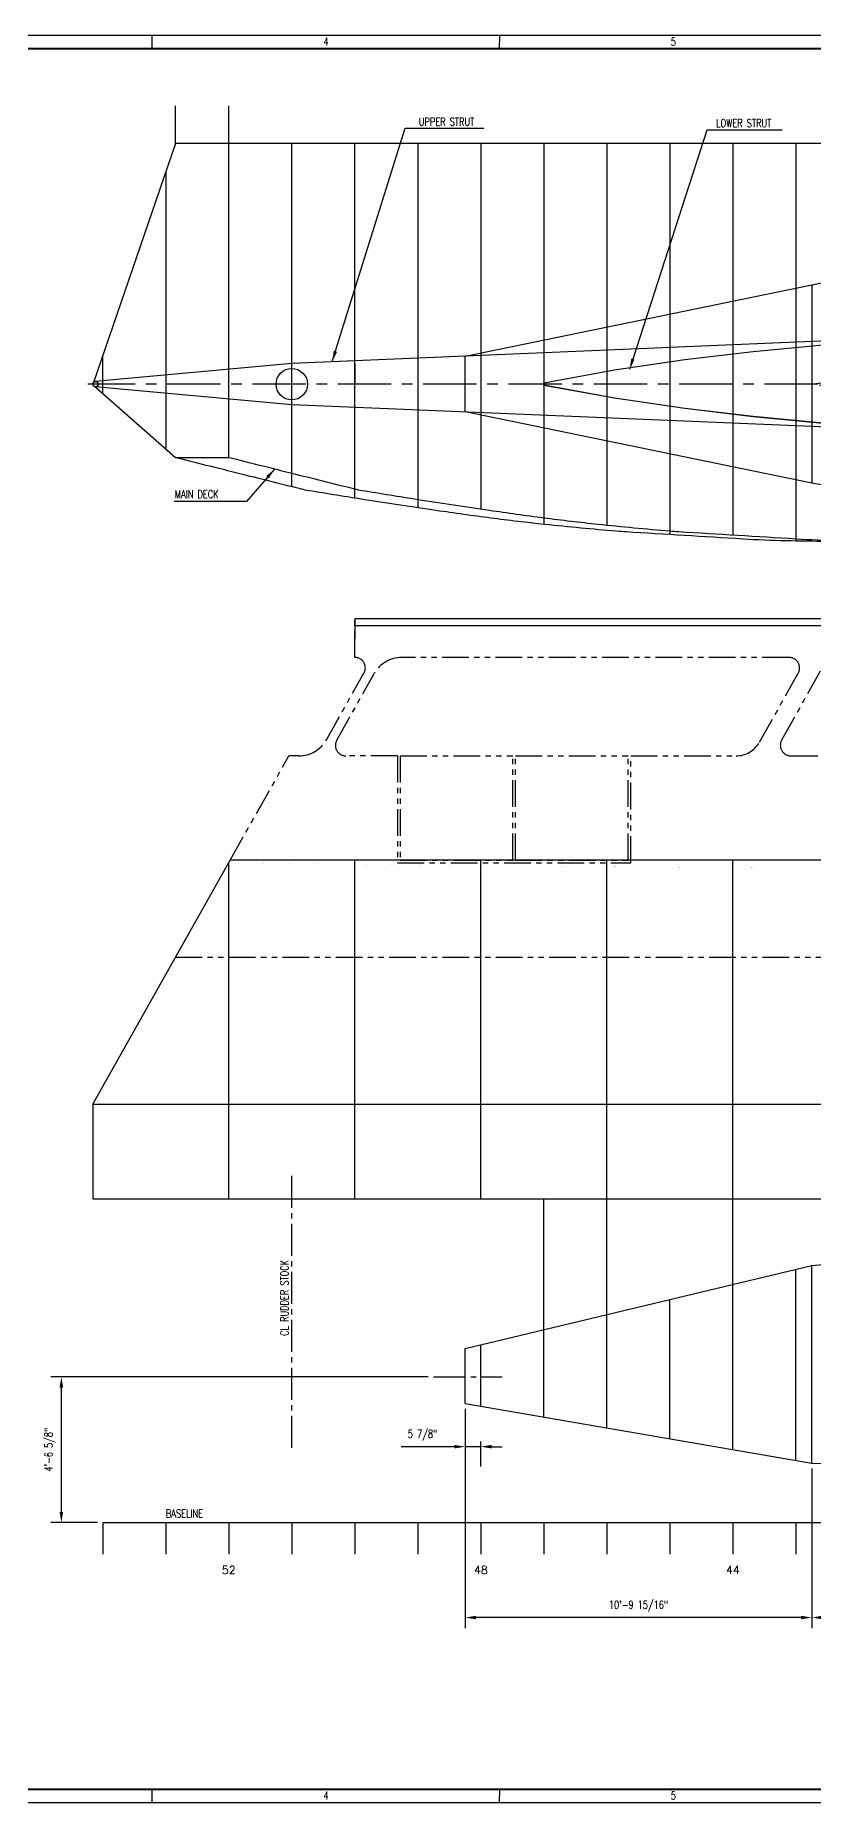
# Model space of a CAD drawing. Extents: x 6 to 1059, y 21 to 684.
# Drawn here: x 358 to 650, y 21 to 684 of the extents above; entities that cross this region are included whole.
import ezdxf
from ezdxf.enums import TextEntityAlignment as Align

# ---------------------------------------------------------------- set-up
doc = ezdxf.new("R2010")
doc.units = 0
doc.header["$LTSCALE"] = 16
doc.header["$MEASUREMENT"] = 0
for name, pattern in [('CENTER', [2, 1.25, -0.25, 0.25, -0.25]), ('CENTER2', [1.125, 0.75, -0.125, 0.125, -0.125]), ('PHANTOM', [2.5, 1.25, -0.25, 0.25, -0.25, 0.25, -0.25]), ('PHANTOM2', [1.25, 0.625, -0.125, 0.125, -0.125, 0.125, -0.125])]:
    doc.linetypes.add(name, pattern=pattern)
doc.layers.get('0').update_dxf_attribs({"linetype": 'CONTINUOUS'})
doc.layers.get('DEFPOINTS').update_dxf_attribs({"linetype": 'CONTINUOUS'})
for name, color, linetype in [('CENTER', 1, 'CENTER'), ('CENTER2', 1, 'CENTER2'), ('CHINE', 1, 'PHANTOM2'), ('DIM', 1, 'CONTINUOUS'), ('KNUCLE', 7, 'CONTINUOUS'), ('LAYOUT', 1, 'CONTINUOUS'), ('MN_DK', 7, 'CONTINUOUS'), ('PHANTOM2', 1, 'PHANTOM2'), ('RUDR_TUBE', 7, 'CONTINUOUS'), ('STA_28', 1, 'CONTINUOUS'), ('STA_30', 1, 'CONTINUOUS'), ('STA_32', 1, 'CONTINUOUS'), ('STA_34', 1, 'CONTINUOUS'), ('STA_36', 1, 'CONTINUOUS'), ('STA_37', 1, 'CONTINUOUS'), ('STA_38', 1, 'CONTINUOUS'), ('STA_39', 1, 'CONTINUOUS'), ('STA_40', 1, 'CONTINUOUS'), ('STA_41', 1, 'CONTINUOUS'), ('STA_42', 1, 'CONTINUOUS'), ('STA_43', 1, 'CONTINUOUS'), ('STA_44', 1, 'CONTINUOUS'), ('STA_45', 1, 'CONTINUOUS'), ('STA_46', 1, 'CONTINUOUS'), ('STA_47', 1, 'CONTINUOUS'), ('STA_48', 1, 'CONTINUOUS'), ('STA_49', 1, 'CONTINUOUS'), ('STA_50', 1, 'CONTINUOUS'), ('STA_51', 1, 'CONTINUOUS'), ('STA_52', 1, 'CONTINUOUS'), ('STA_53', 1, 'CONTINUOUS'), ('STA_54', 1, 'CONTINUOUS'), ('TEXT', 4, 'CONTINUOUS'), ('TITLEBLOCK', 3, 'CONTINUOUS'), ('TITLEBLOCK_ATTRIBUTES', 4, 'CONTINUOUS'), ('TRANSM', 4, 'CONTINUOUS'), ('WET_DK', 7, 'CONTINUOUS')]:
    doc.layers.add(name, color=color, linetype=linetype)
doc.styles.add('ROMANS', font='romans')
doc.styles.add('ROMANT', font='ROMANT.SHX', dxfattribs={"width": 0.75, "height": 0.15625})
doc.styles.get("Standard").update_dxf_attribs({"font": 'ROMANS.SHX', "width": 0.75})
doc.styles.add('TB_TXT', font='ROMANS.SHX', dxfattribs={"width": 0.75})
doc.dimstyles.new('ACMA_DIM', dxfattribs={"dimscale": 32, "dimtxt": 0.0938, "dimasz": 0.125, "dimexe": 0.125, "dimexo": 0.0625, "dimgap": 0.0625, "dimtad": 1, "dimdec": 4, "dimzin": 3, "dimdsep": 46, "dimlunit": 4, "dimtxsty": 'Standard', "dimcen": 0, "dimclrd": 1, "dimclre": 1, "dimclrt": 4, "dimadec": 0, "dimazin": 0, "dimtfac": 1, "dimtdec": 6, "dimtmove": 0, "dimatfit": 3, "dimfxl": 1, "dimfrac": 2, "dimtzin": 0, "dimarcsym": 0})
doc.dimstyles.new('ACMA_DIM_1', dxfattribs={"dimscale": 32, "dimtxt": 0.0938, "dimasz": 0.125, "dimexe": 0.125, "dimexo": 0.0625, "dimgap": 0.0625, "dimtad": 1, "dimdec": 4, "dimzin": 3, "dimdsep": 46, "dimlunit": 4, "dimtxsty": 'Standard', "dimcen": 0, "dimse1": 1, "dimclrd": 256, "dimclre": 256, "dimclrt": 4, "dimadec": 0, "dimazin": 0, "dimtfac": 1, "dimtdec": 6, "dimtmove": 0, "dimatfit": 3, "dimfxl": 1, "dimfrac": 2, "dimtzin": 0, "dimarcsym": 0})
doc.dimstyles.new('BOTH', dxfattribs={"dimscale": 32, "dimtxt": 0.09375, "dimasz": 0.125, "dimexe": 0.125, "dimexo": 0.0625, "dimgap": 0.0625, "dimtad": 1, "dimdec": 4, "dimzin": 3, "dimdsep": 46, "dimlunit": 4, "dimtxsty": 'Standard', "dimcen": 0, "dimclrd": 256, "dimclre": 256, "dimclrt": 4, "dimadec": 0, "dimazin": 0, "dimtfac": 1, "dimtdec": 4, "dimtmove": 0, "dimatfit": 3, "dimfxl": 1, "dimfrac": 2, "dimtolj": 1, "dimtzin": 0, "dimarcsym": 0})
doc.dimstyles.new('INCHES', dxfattribs={"dimscale": 32, "dimtxt": 0.0938, "dimasz": 0.125, "dimexe": 0.0625, "dimexo": 0.0625, "dimgap": 0.0625, "dimtad": 1, "dimdec": 4, "dimzin": 3, "dimdsep": 46, "dimlunit": 5, "dimtxsty": 'Standard', "dimcen": 0, "dimse1": 1, "dimse2": 1, "dimclrd": 256, "dimclre": 256, "dimclrt": 4, "dimadec": 0, "dimazin": 0, "dimtfac": 1, "dimtdec": 6, "dimtmove": 0, "dimatfit": 3, "dimfxl": 1, "dimfrac": 2, "dimtzin": 0, "dimarcsym": 0})

# ---------------------------------------------------------------- blocks, each defined once
blk = doc.blocks.new('AFT_LPLN')
for p, q in [((-206.69, 66.28), (-348.43, 37.07)), ((5.91, 66.28), (-206.69, 66.28)), ((-206.63, 66.28), (-206.63, -62.37)), ((-348.43, 37.07), (-478.32, 10.31)), ((-348.39, 37.08), (-348.39, -37.08)), ((-262.86, 19.5), (-543.31, 7.8)), ((-185.98, 19.5), (-262.86, 19.5)), ((-185.98, 19.5), (-262.86, 19.5)), ((-20.62, 12), (-185.98, 19.5)), ((-543.31, 7.8), (-616.97, 0.98)), ((-543.31, 7.8), (-616.97, 0.98)), ((-478.32, -10.31), (-478.32, 10.31)), ((5.91, 12), (-20.62, 12)), ((5.91, 12), (-20.62, 12)), ((-448.82, -0.5), (-448.82, 0.5)), ((-448.82, -0.38), (-448.82, 0.38)), ((-543.31, -7.8), (-616.97, -0.98)), ((-543.31, -7.8), (-616.97, -0.98)), ((-262.86, -19.5), (-543.31, -7.8)), ((-348.43, -37.07), (-478.32, -10.31)), ((-20.62, -12), (-185.98, -19.5)), ((5.91, -12), (-20.62, -12)), ((5.91, -12), (-20.62, -12)), ((-185.98, -19.5), (-262.86, -19.5)), ((-206.69, -62.37), (-348.43, -37.07)), ((5.91, -62.37), (-206.69, -62.37))]:
    blk.add_line(p, q)
at = {"color": 1, "linetype": 'PHANTOM'}
for p, q in [((-348.43, 0), (-206.69, 21)), ((-206.69, -17.09), (-348.43, 0))]:
    blk.add_line(p, q, dxfattribs=at)
for points in [[(-259.84, 19.5), (-278.62, 18.7), (-299.34, 17.69), (-321.71, 16.35), (-345.47, 14.55), (-370.34, 12.17), (-396.04, 9.1), (-422.29, 5.21), (-448.82, 0.38)], [(-259.84, -19.5), (-278.62, -18.7), (-299.34, -17.69), (-321.71, -16.35), (-345.47, -14.55), (-370.34, -12.17), (-396.04, -9.1), (-422.29, -5.21), (-448.82, -0.38)], [(-259.84, -19.5), (-278.62, -18.7), (-299.34, -17.69), (-321.71, -16.36), (-345.47, -14.57), (-370.34, -12.2), (-396.04, -9.15), (-422.29, -5.29), (-448.82, -0.5)]]:
    blk.add_lwpolyline(points)
blk.add_circle((-616.88, 0), 0.984)
blk.add_circle((-616.88, 0), 0.984)
at = {"layer": 'CENTER'}
for p, q in [((5.91, 21), (-206.69, 21)), ((5.91, 0), (-619.77, 0)), ((5.91, -17.09), (-206.69, -17.09))]:
    blk.add_line(p, q, dxfattribs=at)
at = {"layer": 'KNUCLE'}
blk.add_line((5.91, 90.16), (-586.86, 90.16), dxfattribs=at)
at = {"layer": 'LAYOUT'}
for p, q in [((-401.57, 13.5), (-401.57, -13.5)), ((-330.71, 15.75), (-330.71, 0))]:
    blk.add_line(p, q, dxfattribs=at)
at = {"layer": 'MN_DK', "flags": 128}
blk.add_lwpolyline([(-338.17, -58.73, -0.009984), (-354.33, -58.07, -0.000414), (-398.1, -55.37, -0.005198), (-401.57, -55.12, -0.005145), (-428.59, -52.58, -0.006854), (-448.82, -50.2, -0.003402), (-469.25, -47.36, -0.002588), (-496.06, -43.31, -0.002519), (-517.04, -39.92, -0.019828), (-519.69, -39.37, -0.000087), (-520.12, -39.26, -0.000002), (-543.31, -33.46, -0.00002), (-551.59, -31.39, -0.000011), (-566.93, -27.56)], format="xyb", dxfattribs=at)
at = {"layer": 'PHANTOM2'}
blk.add_line((-327.02, -59.06), (5.91, -59.06), dxfattribs=at)
at = {"layer": 'RUDR_TUBE'}
blk.add_circle((-543.31, 0), 5.91, dxfattribs=at)
at = {"layer": 'STA_28'}
blk.add_line((0, -62.37), (0, 90.16), dxfattribs=at)
at = {"layer": 'STA_30'}
blk.add_line((-47.24, -62.37), (-47.24, 90.16), dxfattribs=at)
at = {"layer": 'STA_32'}
blk.add_line((-94.49, -62.37), (-94.49, 90.16), dxfattribs=at)
at = {"layer": 'STA_34'}
blk.add_line((-141.73, -62.37), (-141.73, 90.16), dxfattribs=at)
at = {"layer": 'STA_36'}
blk.add_line((-188.98, -62.37), (-188.98, 90.16), dxfattribs=at)
at = {"layer": 'STA_37'}
blk.add_line((-212.6, 90.16), (-212.6, -59.06), dxfattribs=at)
at = {"layer": 'STA_38'}
blk.add_line((-236.22, -60.19), (-236.22, 90.16), dxfattribs=at)
at = {"layer": 'STA_39'}
blk.add_line((-259.84, 90.16), (-259.84, -59.06), dxfattribs=at)
at = {"layer": 'STA_40'}
blk.add_line((-283.46, -59.06), (-283.46, 90.16), dxfattribs=at)
at = {"layer": 'STA_41'}
blk.add_line((-307.09, 90.16), (-307.09, -59.06), dxfattribs=at)
at = {"layer": 'STA_42'}
blk.add_line((-330.71, -59.05), (-330.71, 90.16), dxfattribs=at)
at = {"layer": 'STA_43'}
blk.add_line((-354.33, 90.16), (-354.33, -58.8), dxfattribs=at)
at = {"layer": 'STA_44'}
blk.add_line((-377.95, 90.16), (-377.95, -56.62), dxfattribs=at)
at = {"layer": 'STA_45'}
blk.add_line((-401.57, 90.16), (-401.57, -56.4), dxfattribs=at)
at = {"layer": 'STA_46'}
blk.add_line((-425.2, 90.16), (-425.2, -52.93), dxfattribs=at)
at = {"layer": 'STA_47'}
blk.add_line((-448.82, 90.16), (-448.82, -52.55), dxfattribs=at)
at = {"layer": 'STA_48'}
blk.add_line((-472.44, 90.16), (-472.44, -46.89), dxfattribs=at)
at = {"layer": 'STA_49'}
blk.add_line((-496.06, 90.16), (-496.06, -46.35), dxfattribs=at)
at = {"layer": 'STA_50'}
for p, q in [((-519.69, -42.73), (-519.69, 90.16)), ((-519.69, 7.65), (-519.69, 0))]:
    blk.add_line(p, q, dxfattribs=at)
at = {"layer": 'STA_51'}
blk.add_line((-543.31, -38.45), (-543.31, 90.16), dxfattribs=at)
at = {"layer": 'STA_52'}
blk.add_line((-566.93, -4.77), (-566.93, 4.77), dxfattribs=at)
at = {"layer": 'STA_53'}
blk.add_line((-590.55, 79.44), (-590.55, -24.33), dxfattribs=at)
at = {"layer": 'TRANSM'}
for p, q in [((-586.86, 90.16), (-586.86, 104.31)), ((-566.93, -27.56), (-566.93, 104.31)), ((-586.86, 90.16), (-617.82, 0.3)), ((-586.86, -27.56), (-617.33, -0.88)), ((-566.93, -27.56), (-586.86, -27.56))]:
    blk.add_line(p, q, dxfattribs=at)
at = {"layer": 'WET_DK', "flags": 128}
blk.add_lwpolyline([(-327.02, -59.06, -0.005194), (-358.1, -58.73, -0.009984), (-374.26, -58.07, -0.000414), (-418.03, -55.37, -0.005198), (-421.51, -55.12, -0.005145), (-448.52, -52.58, -0.006854), (-468.75, -50.2, -0.003402), (-489.18, -47.36, -0.002588), (-515.99, -43.31, -0.002519), (-536.97, -39.92, -0.019828), (-539.62, -39.37, -0.000087), (-540.05, -39.26, -0.000002), (-563.24, -33.46, -0.00002), (-571.52, -31.39, -0.000011), (-586.86, -27.56)], format="xyb", dxfattribs=at)
blk = doc.blocks.new('*D12')
at = {"color": 1, "linetype": 'ByBlock', "transparency": 16777216}
for p, q in [((505.61, 181.01), (364.08, 181.01)), ((368.08, 130.39), (368.08, 177.01)), ((381.6, 126.39), (364.08, 126.39))]:
    blk.add_line(p, q, dxfattribs=at)
for points in [[(367.41, 177.01), (368.74, 177.01), (368.08, 181.01)], [(367.41, 130.39), (368.74, 130.39), (368.08, 126.39)]]:
    blk.add_solid(points, dxfattribs=at)
at = {"layer": 'DEFPOINTS', "color": 0, "linetype": 'ByBlock', "transparency": 16777216}
for p in [(368.08, 181.01), (507.61, 181.01), (383.6, 126.39)]:
    blk.add_point(p, dxfattribs=at)
at = {"color": 4, "linetype": 'ByBlock', "transparency": 16777216, "insert": (363.79, 153.7), "char_height": 3.002, "attachment_point": 5, "rotation": 90}
blk.add_mtext('4\'-6 5/8"', dxfattribs=at)
blk = doc.blocks.new('*D15')
at = {"linetype": 'ByBlock', "transparency": 16777216}
for p, q in [((649.38, 146.67), (649.38, 86.82)), ((787.14, 90.82), (653.38, 90.82))]:
    blk.add_line(p, q, dxfattribs=at)
for points in [[(653.38, 91.48), (653.38, 90.15), (649.38, 90.82)], [(787.14, 91.48), (787.14, 90.15), (791.14, 90.82)]]:
    blk.add_solid(points, dxfattribs=at)
at = {"layer": 'DEFPOINTS', "color": 0, "linetype": 'ByBlock', "transparency": 16777216}
for p in [(649.38, 148.67), (791.14, 145.39), (649.38, 90.82)]:
    blk.add_point(p, dxfattribs=at)
at = {"color": 4, "linetype": 'ByBlock', "transparency": 16777216, "insert": (720.26, 95.1), "char_height": 3, "attachment_point": 5}
blk.add_mtext('\\A1;11\'-9 3/4"', dxfattribs=at)
blk = doc.blocks.new('*D16')
at = {"linetype": 'ByBlock', "transparency": 16777216}
for p, q in [((519.46, 169.09), (519.46, 86.82)), ((645.38, 90.82), (523.46, 90.82))]:
    blk.add_line(p, q, dxfattribs=at)
for points in [[(523.46, 91.48), (523.46, 90.15), (519.46, 90.82)], [(645.38, 91.48), (645.38, 90.15), (649.38, 90.82)]]:
    blk.add_solid(points, dxfattribs=at)
at = {"layer": 'DEFPOINTS', "color": 0, "linetype": 'ByBlock', "transparency": 16777216}
for p in [(519.46, 171.09), (649.38, 148.67), (519.46, 90.82)]:
    blk.add_point(p, dxfattribs=at)
at = {"color": 4, "linetype": 'ByBlock', "transparency": 16777216, "insert": (584.42, 95.1), "char_height": 3, "attachment_point": 5}
blk.add_mtext('\\A1;10\'-9 15/16"', dxfattribs=at)
blk = doc.blocks.new('D_38_1FT')
at = {"layer": 'TITLEBLOCK'}
for p, q in [((1059.2, 683.84), (6.4, 683.84)), ((402.12, 678.84), (402.12, 683.84)), ((532.33, 678.84), (532.39, 683.84)), ((6.4, 21.44), (1059.2, 21.44)), ((402.12, 21.44), (402.12, 26.44)), ((532.33, 21.44), (532.39, 26.44))]:
    blk.add_line(p, q, dxfattribs=at)
at = {"layer": 'TITLEBLOCK', "const_width": 0.768}
blk.add_lwpolyline([(1054.2, 26.44), (1054.2, 678.84), (11.4, 678.84), (11.4, 26.44)], close=True, dxfattribs=at)
at = {"layer": 'TITLEBLOCK', "color": 4, "style": 'ROMANS', "width": 0.75}
for s, p in [('4', (467.24, 679.09)), ('5', (597.48, 679.09)), ('4', (467.24, 21.69)), ('5', (597.48, 21.69))]:
    blk.add_text(s, height=3, dxfattribs=at).set_placement(p, align=Align.BOTTOM_CENTER)
at = {"layer": 'TITLEBLOCK_ATTRIBUTES', "width": 0.75}
for tag, height, style, p in [('T_CLIENT', 4, 'ROMANT', (975.48, 76.44)), ('T_DWNBY', 2.5, 'TB_TXT', (920.75, 56.44)), ('T_CHKDBY', 2.5, 'TB_TXT', (920.75, 49.44)), ('T_FIRST_LINE', 3, 'TB_TXT', (991.48, 47.69)), ('T_ENGR', 2.5, 'TB_TXT', (920.75, 42.44)), ('T_SECOND_LINE', 3, 'TB_TXT', (991.48, 42.69)), ('T_THIRD_LINE', 3, 'TB_TXT', (991.48, 37.94)), ('T_APPDBY', 2.5, 'TB_TXT', (920.75, 35.44)), ('T_SHEETN0', 3, 'TB_TXT', (1027.95, 30.44)), ('T_OFN0', 3, 'TB_TXT', (1039.7, 30.44)), ('T_DATE', 2.5, 'TB_TXT', (920.75, 28.94)), ('T_SCALE', 3, 'TB_TXT', (940.46, 28.44)), ('T_JOBNO', 3, 'TB_TXT', (962.98, 28.44)), ('T_DWGNO', 3, 'TB_TXT', (993.63, 28.44)), ('T_REV', 3, 'TB_TXT', (1048.95, 28.94))]:
    blk.add_attdef(tag, text='', height=height, dxfattribs=dict(at, style=style)).set_placement(p, align=Align.CENTER)
at = {"layer": 'TITLEBLOCK_ATTRIBUTES', "style": 'ROMANS'}
blk.add_attdef('T_VESSEL', text='', height=3, dxfattribs=at).set_placement((991.48, 53.94), align=Align.CENTER)
at = {"layer": 'TITLEBLOCK_ATTRIBUTES', "style": 'TB_TXT', "width": 0.75}
blk.add_attdef('T_FILENAME', text='', height=2, rotation=90, dxfattribs=at).set_placement((1056.95, 42.4), align=Align.MIDDLE_LEFT)
at = {"layer": 'TITLEBLOCK_ATTRIBUTES', "style": 'TB_TXT', "width": 0.75, "flags": 2}
blk.add_attdef('T_COPYRGHT', (792.09, 27.85), '', height=1.5, dxfattribs=at)
blk = doc.blocks.new('*D25')
at = {"linetype": 'ByBlock', "transparency": 16777216}
for p, q in [((514.51, 127.61), (494.51, 127.61)), ((524.39, 127.61), (518.51, 127.61)), ((524.39, 120.15), (524.39, 129.61)), ((528.39, 127.61), (532.39, 127.61))]:
    blk.add_line(p, q, dxfattribs=at)
for points in [[(514.51, 128.27), (514.51, 126.94), (518.51, 127.61)], [(528.39, 128.27), (528.39, 126.94), (524.39, 127.61)]]:
    blk.add_solid(points, dxfattribs=at)
at = {"layer": 'DEFPOINTS', "color": 0, "linetype": 'ByBlock', "transparency": 16777216}
for p in [(518.51, 143.85), (518.51, 127.61), (524.39, 118.15)]:
    blk.add_point(p, dxfattribs=at)
at = {"color": 4, "linetype": 'ByBlock', "transparency": 16777216, "insert": (502.51, 131.89), "char_height": 3.002, "attachment_point": 5}
blk.add_mtext('5 7/8"', dxfattribs=at)

msp = doc.modelspace()

# ---------------------------------------------------------------- linework, layer by layer
for p, q in [((478.087, 465.27567), (1014.66381, 465.27567)), ((379.90786, 283.18905), (431.3863, 374.70628)), ((1014.66381, 374.70628), (431.3863, 374.70628)), ((379.90786, 283.18905), (1015.89298, 283.18905)), ((379.90786, 247.75598), (548.95314, 247.75598)), ((548.95314, 198.77073), (548.95314, 247.75598)), ((548.95314, 247.75598), (734.92952, 247.75598)), ((649.37781, 222.7903), (791.14106, 235.95309)), ((519.45609, 191.71562), (649.37781, 222.7903)), ((649.37781, 148.6653), (649.37781, 222.7903)), ((519.45609, 171.09134), (519.45609, 191.71562)), ((519.45609, 171.09134), (649.37781, 148.6653)), ((649.37781, 148.6653), (791.14106, 145.39378))]:
    msp.add_line(p, q)
at = {"layer": 'CENTER2'}
for p, q in [((454.46495, 154.37656), (454.46495, 256.59875)), ((507.61456, 181.00935), (533.2927, 181.00935))]:
    msp.add_line(p, q, dxfattribs=at)
at = {"layer": 'CHINE'}
msp.add_line((410.9118, 338.30717), (1014.66381, 338.30717), dxfattribs=at)
at = {"layer": 'KNUCLE'}
msp.add_line((379.90786, 283.18905), (379.90786, 247.75598), dxfattribs=at)
at = {"layer": 'LAYOUT'}
for p, q in [((478.087, 465.27567), (478.087, 457.72974)), ((1014.66381, 462.50399), (478.087, 462.50399)), ((383.59881, 126.39378), (1003.78594, 126.39378)), ((383.59881, 126.39378), (1003.67755, 126.39378))]:
    msp.add_line(p, q, dxfattribs=at)
at = {"layer": 'LAYOUT', "const_width": 0.00236}
msp.add_lwpolyline([(667.06338, 371.77173), (624.21583, 371.95374), (590.71042, 372.1079), (563.77892, 372.25731), (540.65313, 372.42501), (518.56484, 372.63409), (494.74585, 372.90761), (466.42794, 373.26863), (430.8429, 373.74024)], dxfattribs=at)
at = {"layer": 'PHANTOM2'}
for p, q in [((478.087, 450.69297), (478.087, 465.27567)), ((640.79678, 450.69297), (495.66334, 450.69297)), ((467.44147, 419.80014), (481.5184, 444.8258)), ((471.29221, 419.64678), (485.36914, 444.67243)), ((629.73969, 418.87699), (644.28308, 444.73193)), ((638.09951, 419.74065), (652.64291, 445.59558)), ((431.3863, 374.70628), (453.36505, 413.77961)), ((457.14727, 413.77961), (453.36505, 413.77961)), ((494.08882, 413.77961), (474.72361, 413.77961)), ((494.08882, 413.77961), (494.08882, 373.74024)), ((495.07307, 413.77961), (495.07307, 374.72449)), ((495.07307, 413.77961), (537.30845, 413.77961)), ((537.30845, 374.72449), (537.30845, 413.77961)), ((538.2927, 413.77961), (580.52808, 413.77961)), ((538.2927, 413.77961), (580.52808, 413.77961)), ((538.2927, 374.72449), (538.2927, 413.77961)), ((580.52808, 374.72449), (580.52808, 413.77961)), ((581.51233, 413.77961), (621.02393, 413.77961)), ((581.51233, 373.74024), (581.51233, 413.77961)), ((641.58581, 413.77961), (793.46703, 413.77961)), ((494.08882, 373.74024), (581.51233, 373.74024)), ((495.07307, 374.72449), (537.30845, 374.72449)), ((538.2927, 374.72449), (580.52808, 374.72449))]:
    msp.add_line(p, q, dxfattribs=at)
for centre, radius, start, end in [((478.087, 446.75596), 3.93701, 330.64224646, 90), ((495.66334, 438.88195), 11.81102, 90, 150.64224646), ((640.79678, 446.69297), 4, 330.64224646, 90), ((457.14727, 425.59063), 11.81102, 270, 330.64224646), ((474.72361, 417.71661), 3.93701, 150.64224646, 270), ((621.02393, 423.77961), 10, 270, 330.64224646), ((641.58581, 417.77961), 4, 150.64224646, 270)]:
    msp.add_arc(centre, radius, start, end, dxfattribs=at)
at = {"layer": 'STA_43'}
msp.add_line((643.44133, 126.39378), (643.44133, 114.58275), dxfattribs=at)
at = {"layer": 'STA_44'}
for p, q in [((619.81928, 215.72049), (619.81928, 374.70628)), ((643.44133, 149.69001), (643.44133, 221.37041)), ((619.81928, 153.76746), (619.81928, 215.72049)), ((619.81928, 126.39378), (619.81928, 114.58275))]:
    msp.add_line(p, q, dxfattribs=at)
at = {"layer": 'STA_45'}
for p, q in [((596.19724, 157.8449), (596.19724, 210.07057)), ((596.19724, 126.39378), (596.19724, 114.58275))]:
    msp.add_line(p, q, dxfattribs=at)
at = {"layer": 'STA_46'}
for p, q in [((572.57519, 204.42065), (572.57519, 374.70628)), ((572.57519, 161.92235), (572.57519, 204.42065)), ((572.57519, 126.39378), (572.57519, 114.58275))]:
    msp.add_line(p, q, dxfattribs=at)
at = {"layer": 'STA_47'}
for p, q in [((548.95314, 165.9998), (548.95314, 198.77073)), ((548.95314, 126.39378), (548.95314, 114.58275))]:
    msp.add_line(p, q, dxfattribs=at)
at = {"layer": 'STA_48'}
for p, q in [((525.33109, 247.75598), (525.33109, 374.70628)), ((525.33109, 170.07725), (525.33109, 192.91814)), ((525.33109, 126.39378), (525.33109, 114.58275))]:
    msp.add_line(p, q, dxfattribs=at)
at = {"layer": 'STA_49'}
msp.add_line((501.70905, 126.39378), (501.70905, 114.58275), dxfattribs=at)
at = {"layer": 'STA_50'}
for p, q in [((478.087, 247.75598), (478.087, 374.70628)), ((478.087, 126.39378), (478.087, 114.58275))]:
    msp.add_line(p, q, dxfattribs=at)
at = {"layer": 'STA_51'}
msp.add_line((454.46495, 126.39378), (454.46495, 114.58275), dxfattribs=at)
at = {"layer": 'STA_52'}
for p, q in [((430.8429, 247.75598), (430.8429, 373.74024)), ((430.8429, 126.39378), (430.8429, 114.58275))]:
    msp.add_line(p, q, dxfattribs=at)
at = {"layer": 'STA_53'}
msp.add_line((407.22086, 126.39378), (407.22086, 114.58275), dxfattribs=at)
at = {"layer": 'STA_54'}
for p, q in [((383.59881, 549.46326), (383.59881, 563.9763)), ((383.59881, 126.39378), (383.59881, 114.58275))]:
    msp.add_line(p, q, dxfattribs=at)

# ---------------------------------------------------------------- block references
for name, p in [('D_38_1FT', (0, 0)), ('AFT_LPLN', (997.77204, 553.10161))]:
    msp.add_blockref(name, p)

# ---------------------------------------------------------------- texts
at = {"layer": 'TEXT', "width": 0.75}
for s, p in [('UPPER STRUT', (502.10229, 649.97606)), ('LOWER STRUT', (613.54947, 649.43207)), ('MAIN DECK', (410.61978, 510.34326)), ('BASELINE', (407.27758, 128.32093))]:
    msp.add_text(s, height=3, dxfattribs=at).set_placement(p)
msp.add_text('CL RUDDER STOCK', height=3, rotation=90, dxfattribs=at).set_placement((453.19949, 196.41383))
at = {"layer": 'TEXT', "style": 'ROMANS'}
for s, p in [('52', (430.8429, 108.65088)), ('48', (525.33109, 108.65088)), ('44', (619.81928, 108.65088))]:
    msp.add_text(s, height=3, dxfattribs=at).set_placement(p, align=Align.MIDDLE)

# ---------------------------------------------------------------- dimensions: what is measured, and where the dimension line sits
at = {"layer": 'DIM'}
dim = msp.add_linear_dim(base=(368.0758, 181.00935), p1=(383.59881, 126.39378), p2=(507.61456, 181.00935), angle=90, dimstyle='ACMA_DIM', dxfattribs=at)
dim.commit()
dim.dimension.update_dxf_attribs({"geometry": '*D12', "text_midpoint": (363.78887, 153.70156)})
dim = msp.add_linear_dim(base=(519.45609, 154.84974), p1=(525.33109, 145.39378), p2=(519.45609, 171.09134), dimstyle='INCHES', override={"dimpost": '"', "dimse1": 0}, dxfattribs=at)
dim.commit()
dim.dimension.update_dxf_attribs({"geometry": '*D25', "text_midpoint": (503.45289, 159.13668), "insert": (0.94204, 27.24421)})
for base, p1, p2, picture, middle in [((519.45609, 90.81645), (649.37781, 148.6653), (519.45609, 171.09134), '*D16', (584.41695, 95.10216)), ((649.37781, 90.816446), (791.141061, 145.393778), (649.37781, 148.6653), '*D15', (720.259436, 95.10216))]:
    dim = msp.add_linear_dim(base=base, p1=p1, p2=p2, dimstyle='BOTH', override={"dimse1": 1, "dimtmove": 1}, dxfattribs=at)
    dim.commit()
    dim.dimension.update_dxf_attribs({"geometry": picture, "text_midpoint": middle})

# ---------------------------------------------------------------- leaders
for points in [[(469.60922, 561.57296), (496.95587, 649.07564), (526.46736, 649.07564)], [(581.11505, 558.71566), (610.13436, 648.45287), (638.29083, 648.45287)], [(447.96753, 521.22369), (437.49362, 509.10372), (410.34415, 509.10372)]]:
    msp.add_leader(points, dimstyle='ACMA_DIM_1', dxfattribs=at)

doc.saveas('drawing.dxf')
